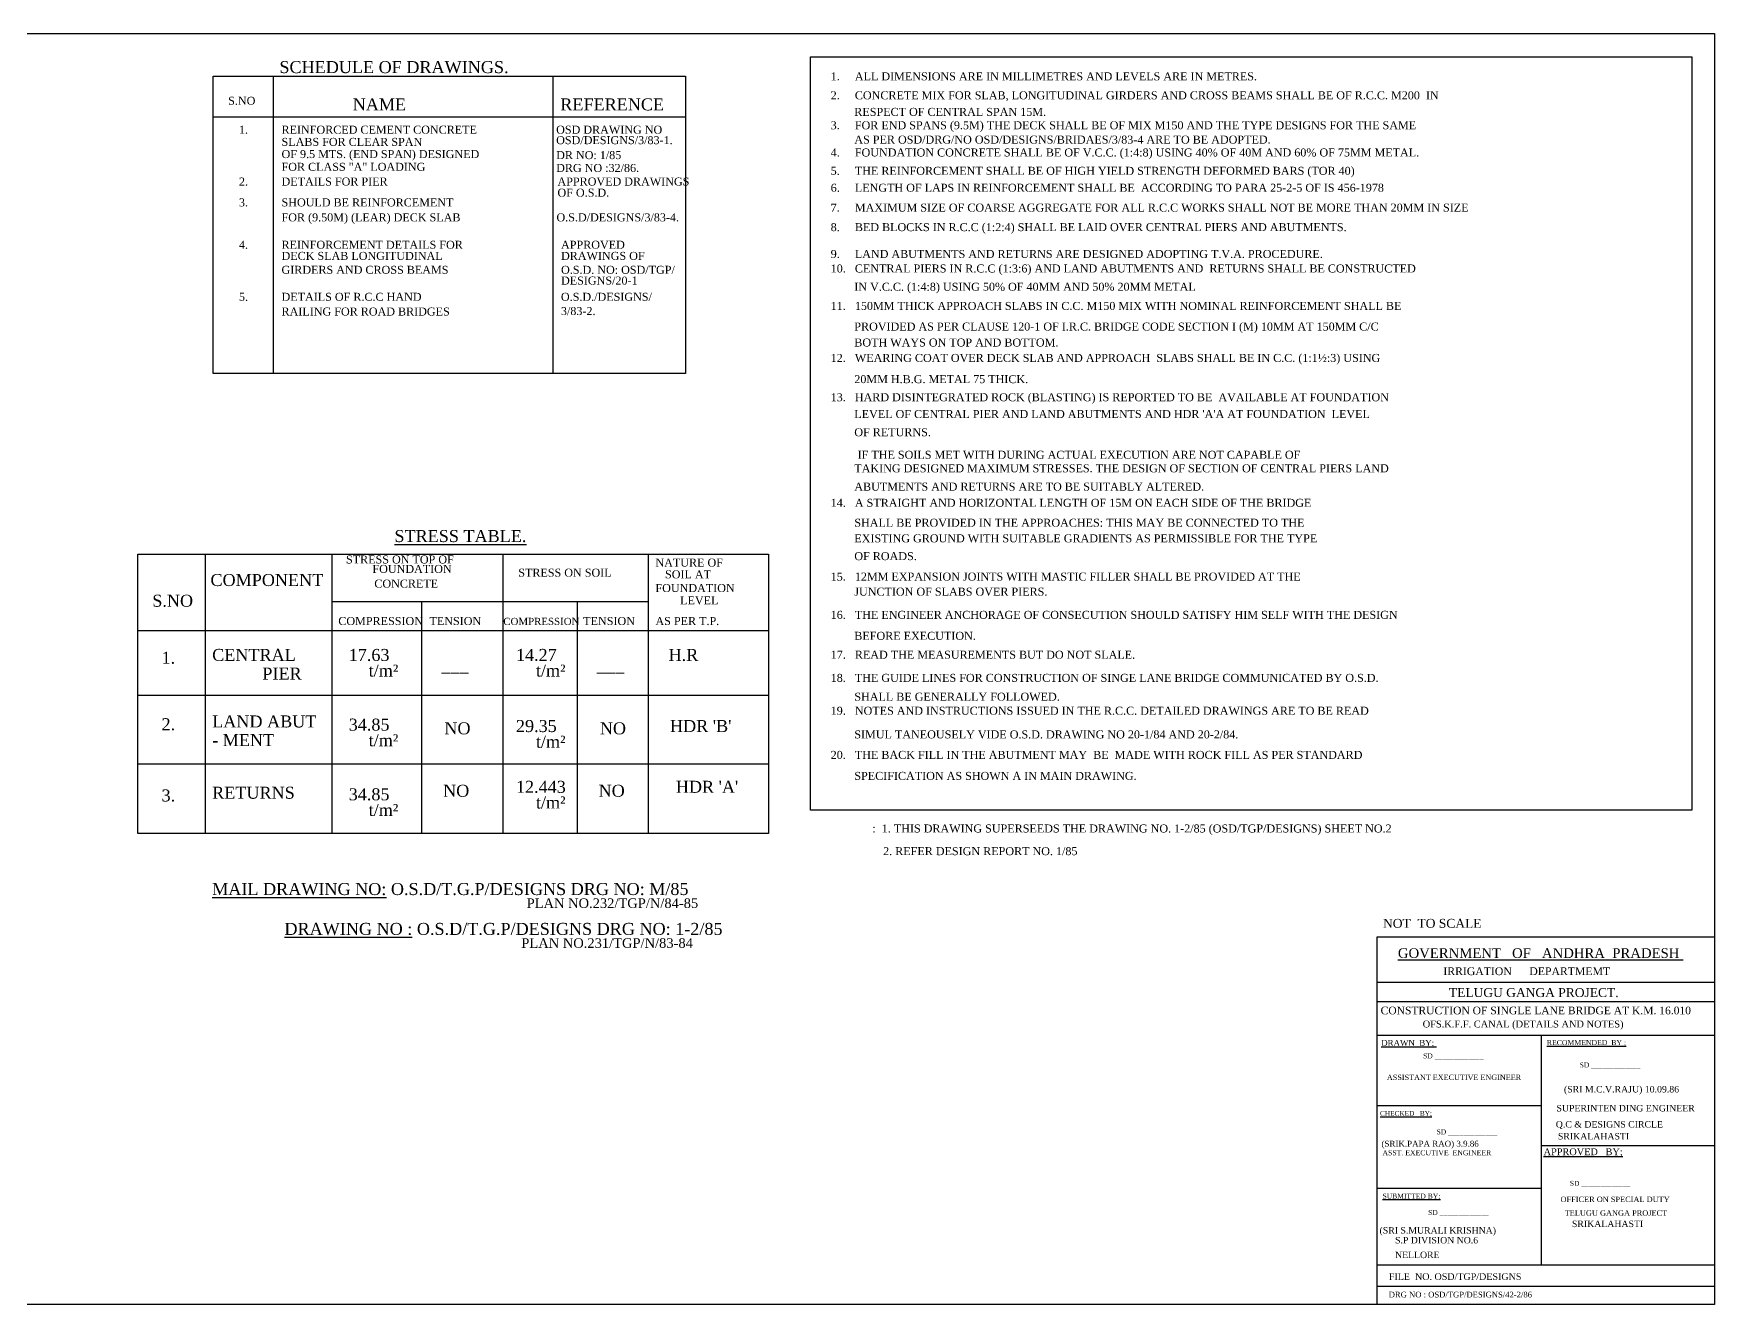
# Model space of a CAD drawing. Header units: millimetres. Extents: x -109570 to 149785, y -246061 to 34009.
# Drawn here: x 22514 to 43521, y 1451 to 17337 of the extents above; entities that cross this region are included whole.
import ezdxf

# ---------------------------------------------------------------- set-up
doc = ezdxf.new("R2010")
doc.units = ezdxf.units.MM
doc.header["$MEASUREMENT"] = 0
for name, color, linetype in [('DWG. LINE', 1, 'Continuous'), ('TEXT', 7, 'Continuous'), ('TITLE', 7, 'Continuous')]:
    doc.layers.add(name, color=color, linetype=linetype)
doc.styles.get("Standard").update_dxf_attribs({"font": 'TIMES.TTF', "height": 150})

msp = doc.modelspace()

# ---------------------------------------------------------------- linework, layer by layer
at = {"layer": 'DWG. LINE'}
for points in [[(24757.8, 16805.6), (30661, 16805.6), (30661, 13088.6), (24757.8, 13088.6)], [(23816.7, 10831.3), (31698.4, 10831.3), (31698.4, 7336), (23816.7, 7336)]]:
    msp.add_lwpolyline(points, close=True, dxfattribs=at)
for points in [[(25507.4, 16805.6), (25507.4, 13088.6)], [(29001.2, 16805.6), (29001.2, 13088.6)], [(24757.8, 16297.5), (30661, 16297.5)], [(24657.5, 10831.3), (24657.5, 7336)], [(26239.2, 10831.3), (26239.2, 7336)], [(28380.3, 10831.3), (28380.3, 7336)], [(30195.3, 10831.3), (30195.3, 7336)], [(26239.2, 10235.7), (30195.3, 10235.7)], [(27359.9, 10235.7), (27359.9, 7336)], [(29308.7, 10235.7), (29308.7, 7336)], [(23816.7, 9875.8), (31698.4, 9875.8)], [(23816.7, 9068.3), (31698.4, 9068.3)], [(23816.7, 8207.8), (31698.4, 8207.8)]]:
    msp.add_lwpolyline(points, dxfattribs=at)
at = {"layer": 'TITLE', "lineweight": 30}
for p, q in [((39308, 1451.4), (39308, 6047.6)), ((39308, 5479.6), (43520.6, 5479.6)), ((39308, 5237.2), (43520.6, 5237.2)), ((39308, 4816), (43520.6, 4816)), ((39308, 1945.2), (43520.6, 1945.2)), ((39308, 1677.2), (43520.6, 1677.2))]:
    msp.add_line(p, q, dxfattribs=at)
at = {"layer": 'TITLE'}
for p, q in [((43520.6, 6047.6), (43520.6, 1451.4)), ((39308, 3938.7), (41356.9, 3938.7)), ((39308, 2905), (41356.9, 2905)), ((43520.6, 1451.4), (39308, 1451.4))]:
    msp.add_line(p, q, dxfattribs=at)
at = {"layer": 'TITLE', "lineweight": 30}
for points in [[(609.9, 17336.6), (43520.6, 17336.6), (43520.6, 1451.4), (609.9, 1451.4)], [(32222.5, 17047.5), (43238.4, 17047.5), (43238.4, 7628.7), (32222.5, 7628.7)]]:
    msp.add_lwpolyline(points, close=True, dxfattribs=at)
for points in [[(39308, 6047.6), (43520.6, 6047.6)], [(41356.9, 4816), (41356.9, 1945.2)]]:
    msp.add_lwpolyline(points, dxfattribs=at)
at = {"layer": 'TITLE'}
msp.add_lwpolyline([(41356.9, 3437.7), (43520.6, 3437.7)], dxfattribs=at)

# ---------------------------------------------------------------- texts
at = {"layer": 'TEXT'}
for s, height, p in [('SCHEDULE OF DRAWINGS.', 150, (25586.1, 16843.1)), ('1.     ALL DIMENSIONS ARE IN MILLIMETRES AND LEVELS ARE IN METRES.', 100, (32475.8, 16752.5)), ('2.     CONCRETE MIX FOR SLAB, LONGITUDINAL GIRDERS AND CROSS BEAMS SHALL BE OF R.C.C. M200  IN', 100, (32475.8, 16515.2)), ('S.NO', 100, (24945.5, 16447.2)), ('NAME', 150, (26502.1, 16376.9)), ('REFERENCE', 150, (29096.7, 16376.9)), ('RESPECT OF CENTRAL SPAN 15M.', 100, (32771.2, 16308.2)), ('1.', 100, (25080.3, 16085.7)), ('REINFORCED CEMENT CONCRETE', 100, (25612.5, 16085.7)), ('OSD DRAWING NO', 100, (29044.8, 16085.7)), ('3.     FOR END SPANS (9.5M) THE DECK SHALL BE OF MIX M150 AND THE TYPE DESIGNS FOR THE SAME', 100, (32475.8, 16140.8)), ('SLABS FOR CLEAR SPAN', 100, (25612.5, 15933.3)), ('OSD/DESIGNS/3/83-1.', 100, (29044.8, 15954.7)), ('AS PER OSD/DRG/NO OSD/DESIGNS/BRIDAES/3/83-4 ARE TO BE ADOPTED.', 100, (32771.2, 15961.7)), ('OF 9.5 MTS. (END SPAN) DESIGNED', 100, (25612.5, 15780.9)), ('DR NO: 1/85', 100, (29044.8, 15768)), ('4.     FOUNDATION CONCRETE SHALL BE OF V.C.C. (1:4:8) USING 40%%% OF 40M AND 60%%% OF 75MM METAL.', 100, (32475.8, 15800.9)), ('FOR CLASS "A" LOADING', 100, (25612.5, 15621.4)), ('DRG NO :32/86.', 100, (29044.8, 15607.3)), ('5.     THE REINFORCEMENT SHALL BE OF HIGH YIELD STRENGTH DEFORMED BARS (TOR 40) ', 100, (32475.8, 15571.6)), ('2.', 100, (25080.3, 15437.3)), ('DETAILS FOR PIER', 100, (25612.5, 15437.3)), ('APPROVED DRAWINGS', 100, (29061, 15437.3)), ('OF O.S.D.', 100, (29061, 15298.3)), ('6.     LENGTH OF LAPS IN REINFORCEMENT SHALL BE  ACCORDING TO PARA 25-2-5 OF IS 456-1978', 100, (32475.8, 15359.9)), ('3.', 100, (25080.3, 15176.7)), ('SHOULD BE REINFORCEMENT', 100, (25612.5, 15176.7)), ('7.     MAXIMUM SIZE OF COARSE AGGREGATE FOR ALL R.C.C WORKS SHALL NOT BE MORE THAN 20MM IN SIZE', 100, (32475.8, 15111.5)), ('FOR (9.50M) (LEAR) DECK SLAB', 100, (25612.5, 14989.4)), ('O.S.D/DESIGNS/3/83-4.', 100, (29048.7, 14989.4)), ('8.     BED BLOCKS IN R.C.C (1:2:4) SHALL BE LAID OVER CENTRAL PIERS AND ABUTMENTS.', 100, (32475.8, 14867.5)), ('4.', 100, (25080.3, 14647.4)), ('REINFORCEMENT DETAILS FOR', 100, (25612.5, 14647.4)), ('APPROVED', 100, (29105.7, 14647.4)), ('DECK SLAB LONGITUDINAL', 100, (25612.5, 14508.1)), ('DRAWINGS OF', 100, (29105.7, 14508.1)), ('9.     LAND ABUTMENTS AND RETURNS ARE DESIGNED ADOPTING T.V.A. PROCEDURE.', 100, (32475.8, 14532)), ('GIRDERS AND CROSS BEAMS', 100, (25612.5, 14334)), ('DESIGNS/20-1', 100, (29105.7, 14199.6)), ('O.S.D. NO: OSD/TGP/', 100, (29105.7, 14334)), ('10.   CENTRAL PIERS IN R.C.C (1:3:6) AND LAND ABUTMENTS AND  RETURNS SHALL BE CONSTRUCTED', 100, (32475.8, 14350.8)), ('5.', 100, (25080.3, 13996.5)), ('DETAILS OF R.C.C HAND', 100, (25612.5, 13996.5)), ('O.S.D./DESIGNS/', 100, (29104.4, 13996.5)), ('IN V.C.C. (1:4:8) USING 50%%% OF 40MM AND 50%%% 20MM METAL', 100, (32771.2, 14122.2)), ('RAILING FOR ROAD BRIDGES', 100, (25612.5, 13812.3)), ('3/83-2.', 100, (29104.4, 13818.4)), ('11.   150MM THICK APPROACH SLABS IN C.C. M150 MIX WITH NOMINAL REINFORCEMENT SHALL BE', 100, (32475.8, 13882.7)), ('PROVIDED AS PER CLAUSE 120-1 OF I.R.C. BRIDGE CODE SECTION I (M) 10MM AT 150MM C/C', 100, (32771.2, 13624.6)), ('BOTH WAYS ON TOP AND BOTTOM.', 100, (32771.2, 13425.3)), ('12.   WEARING COAT OVER DECK SLAB AND APPROACH  SLABS SHALL BE IN C.C. (1:1½:3) USING', 100, (32475.8, 13232.7)), ('20MM H.B.G. METAL 75 THICK.', 100, (32771.2, 12967.2)), ('13.   HARD DISINTEGRATED ROCK (BLASTING) IS REPORTED TO BE  AVAILABLE AT FOUNDATION', 100, (32475.8, 12741.2)), ("LEVEL OF CENTRAL PIER AND LAND ABUTMENTS AND HDR 'A'A AT FOUNDATION  LEVEL", 100, (32771.2, 12531.2)), ('OF RETURNS.', 100, (32771.2, 12303.8)), ('IF THE SOILS MET WITH DURING ACTUAL EXECUTION ARE NOT CAPABLE OF', 100, (32812.4, 12022.2)), ('TAKING DESIGNED MAXIMUM STRESSES. THE DESIGN OF SECTION OF CENTRAL PIERS LAND', 100, (32771.2, 11852.6)), ('ABUTMENTS AND RETURNS ARE TO BE SUITABLY ALTERED.', 100, (32771.2, 11623.7)), ('14.   A STRAIGHT AND HORIZONTAL LENGTH OF 15M ON EACH SIDE OF THE BRIDGE', 100, (32475.8, 11421.5)), ('SHALL BE PROVIDED IN THE APPROACHES: THIS MAY BE CONNECTED TO THE', 100, (32771.2, 11172.6)), ('%%USTRESS TABLE.', 150, (27023.6, 10981.1)), ('EXISTING GROUND WITH SUITABLE GRADIENTS AS PERMISSIBLE FOR THE TYPE', 100, (32771.2, 10977.3)), ('STRESS ON TOP OF ', 100, (26418, 10713.1)), ('NATURE OF', 100, (30285.8, 10674)), ('OF ROADS.', 100, (32771.2, 10755.1)), ('COMPONENT', 150, (24723.9, 10431.3)), ('FOUNDATION', 100, (26748.5, 10595.2)), ('CONCRETE', 100, (26772.1, 10411.3)), ('STRESS ON SOIL ', 100, (28571.3, 10548)), ('SOIL AT', 100, (30405.2, 10527.5)), ('15.   12MM EXPANSION JOINTS WITH MASTIC FILLER SHALL BE PROVIDED AT THE', 100, (32475.8, 10499.1)), ('S.NO', 150, (23996.9, 10172.5)), ('FOUNDATION', 100, (30285.8, 10356.1)), ('LEVEL', 100, (30594.2, 10202)), ('JUNCTION OF SLABS OVER PIERS.', 100, (32771.2, 10310.7)), ('16.   THE ENGINEER ANCHORAGE OF CONSECUTION SHOULD SATISFY HIM SELF WITH THE DESIGN', 100, (32475.8, 10021)), ('COMPRESSION', 100, (26322.1, 9943.7)), ('TENSION', 100, (27461.4, 9943.7)), ('COMPRESSION', 90, (28384, 9943.7)), ('TENSION', 100, (29383, 9943.7)), ('AS PER T.P.', 100, (30285.8, 9943.7)), ('BEFORE EXECUTION.', 100, (32771.2, 9758.6)), ('1.', 150, (24112.9, 9460.4)), ('CENTRAL', 150, (24745.3, 9494.9)), ('17.63', 150, (26451.9, 9494.9)), ('14.27', 150, (28542.2, 9494.9)), ('H.R', 150, (30449.1, 9494.9)), ('17.   READ THE MEASUREMENTS BUT DO NOT SLALE.', 100, (32475.8, 9522.7)), ('PIER', 150, (25372.7, 9261.2)), ('t/m²', 150, (26701.6, 9299.2)), ('___', 150, (27610.9, 9365.7)), ('t/m²', 150, (28791.9, 9299.2)), ('___', 150, (29554.3, 9365.7)), ('18.   THE GUIDE LINES FOR CONSTRUCTION OF SINGE LANE BRIDGE COMMUNICATED BY O.S.D.', 100, (32475.8, 9233.2)), ('SHALL BE GENERALLY FOLLOWED.', 100, (32771.2, 8997.7)), ('19.   NOTES AND INSTRUCTIONS ISSUED IN THE R.C.C. DETAILED DRAWINGS ARE TO BE READ', 100, (32475.8, 8822.5)), ('2.', 150, (24112.9, 8628.6)), ('LAND ABUT', 150, (24745.3, 8663.2)), ('34.85', 150, (26451.9, 8623.8)), ('NO', 150, (27647.1, 8577.3)), ('29.35', 150, (28542.2, 8606)), ('NO', 150, (29590.5, 8577.3)), ("HDR 'B'", 150, (30467.4, 8606)), ('SIMUL TANEOUSELY VIDE O.S.D. DRAWING NO 20-1/84 AND 20-2/84.', 100, (32771.2, 8526.4)), ('- MENT', 150, (24745.4, 8429.5)), ('t/m²', 150, (26701.6, 8428.1)), ('t/m²', 150, (28791.9, 8410.3)), ('20.   THE BACK FILL IN THE ABUTMENT MAY  BE  MADE WITH ROCK FILL AS PER STANDARD', 100, (32475.8, 8270.4)), ('12.443', 150, (28542.2, 7846.3)), ("HDR 'A'", 150, (30540.3, 7846.3)), ('SPECIFICATION AS SHOWN A IN MAIN DRAWING.', 100, (32771.2, 8007.9)), ('3.', 150, (24112.9, 7738)), ('RETURNS', 150, (24745.3, 7772.6)), ('34.85', 150, (26451.9, 7752.6)), ('NO', 150, (27631.6, 7796.9)), ('t/m²', 150, (28791.9, 7650.7)), ('NO', 150, (29575, 7796.9)), ('t/m²', 150, (26701.6, 7557)), (' :  1. THIS DRAWING SUPERSEEDS THE DRAWING NO. 1-2/85 (OSD/TGP/DESIGNS) SHEET NO.2', 100, (32958.7, 7350.4)), ('2. REFER DESIGN REPORT NO. 1/85', 100, (33131.1, 7066.9)), ('%%UMAIL DRAWING NO:%%U O.S.D/T.G.P/DESIGNS DRG NO: M/85', 150, (24745.3, 6568.5)), ('PLAN NO.232/TGP/N/84-85', 120, (28675.2, 6406.7)), ('%%UDRAWING NO :%%U O.S.D/T.G.P/DESIGNS DRG NO: 1-2/85', 150, (25648.8, 6070.2)), ('PLAN NO.231/TGP/N/83-84', 120, (28609.2, 5908.4))]:
    msp.add_text(s, height=height, dxfattribs=at).set_placement(p)
at = {"layer": 'TITLE'}
for s, height, p in [('NOT  TO SCALE', 111.605, (39378.9, 6158.8)), ('IRRIGATION      DEPARTMEMT ', 97.018, (40133.4, 5567.4)), ('TELUGU GANGA PROJECT.', 111.605, (40202.5, 5293.4)), ('CONSTRUCTION OF SINGLE LANE BRIDGE AT K.M. 16.010', 95.515, (39349.1, 5077.6)), ('%%UDRAWN  BY; ', 73.695, (39356.4, 4683.6)), ('%%URECOMMENDED  BY :', 63.243, (41426.8, 4692.6)), ('SD _____________', 61.734, (39879.6, 4527.3)), ('SD _____________', 61.734, (41837.2, 4413.5)), ('ASSISTANT EXECUTIVE ENGINEER', 66.588, (39427.7, 4256.3)), ('(SRI M.C.V.RAJU) 10.09.86', 81.063, (41640.5, 4100.3)), ('%%UCHECKED   BY;', 59.523, (39341.4, 3809.5)), ('SUPERINTEN DING ENGINEER', 81.063, (41547.3, 3863.3)), ('SD _____________', 61.734, (40048.8, 3577.4)), ('Q.C & DESIGNS CIRCLE', 81.063, (41538.5, 3661.8)), ('SRIKALAHASTI', 81.063, (41564.9, 3512.8)), ('(SRIK.PAPA RAO) 3.9.86', 74.093, (39360.1, 3422.7)), ('ASST. EXECUTIVE  ENGINEER', 63.331, (39372.1, 3315.3)), ('%%UAPPROVED   BY;', 85.032, (41386.2, 3316.6)), ('SD _____________', 61.734, (41713.6, 2933.7)), ('%%USUBMITTED BY;', 61.984, (39372.7, 2774)), ('OFFICER ON SPECIAL DUTY', 68.026, (41597.2, 2730.2)), ('SD _____________', 61.734, (39943.1, 2569)), ('TELUGU GANGA PROJECT', 68.026, (41649.8, 2559.7)), ('(SRI S.MURALI KRISHNA)', 80.848, (39335.7, 2336.4)), ('SRIKALAHASTI', 81.063, (41740.3, 2417.6)), ('NELLORE', 80.85, (39529.6, 2029.6)), ('S.P DIVISION NO.6', 80.848, (39529.6, 2213.6)), ('FILE  NO. OSD/TGP/DESIGNS', 82.984, (39451.6, 1757.1)), ('DRG NO : OSD/TGP/DESIGNS/42-2/86', 71.25, (39450.1, 1538.2))]:
    msp.add_text(s, height=height, dxfattribs=at).set_placement(p)
at = {"layer": 'TITLE', "lineweight": 30}
for s, height, p in [('%%UGOVERNMENT   OF   ANDHRA  PRADESH ', 121.879, (39565.1, 5781.5)), (' OFS.K.F.F. CANAL (DETAILS AND NOTES)', 85.963, (39842.1, 4913))]:
    msp.add_text(s, height=height, dxfattribs=at).set_placement(p)

doc.saveas('drawing.dxf')
